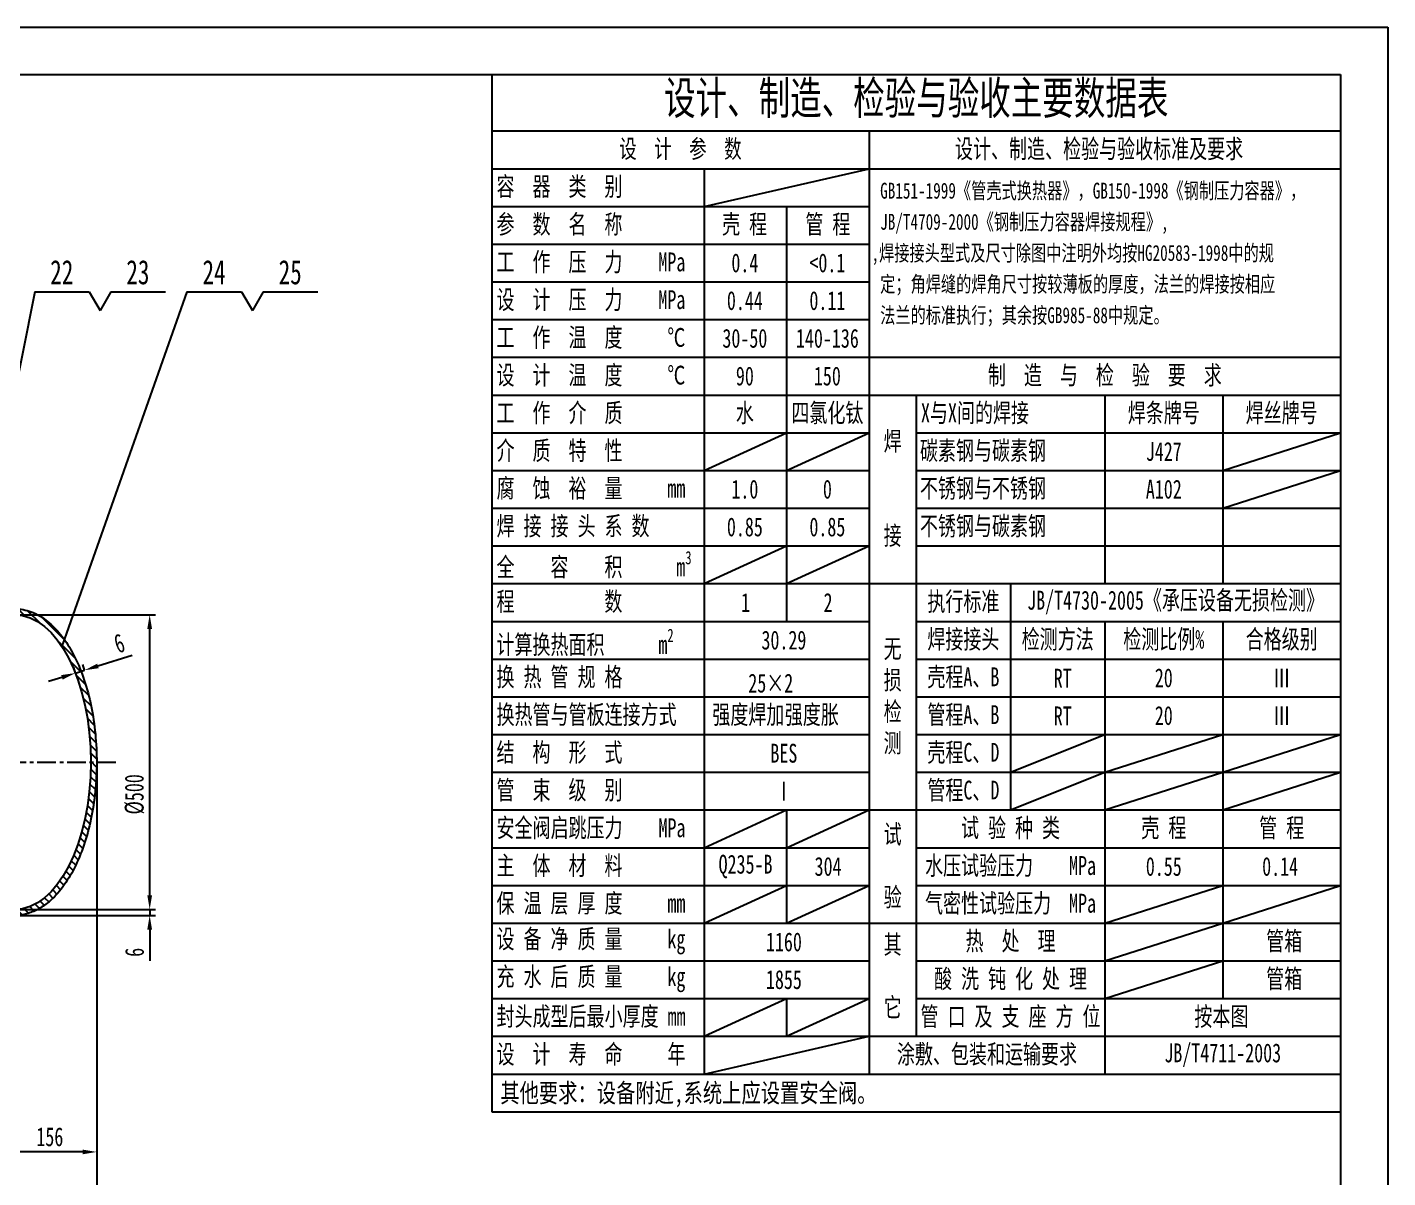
# Model space of a CAD drawing. Extents: x 12575 to 63012, y 39469 to 86293.
# Drawn here: x 16994 to 19303, y 42269 to 44221 of the extents above; entities that cross this region are included whole.
import ezdxf

# ---------------------------------------------------------------- set-up
doc = ezdxf.new("R2010")
doc.units = 0
doc.linetypes.add('CENTER', pattern=[50.800000000000004, 31.75, -6.35, 6.35, -6.35])
doc.linetypes.add('PHANTOM2', pattern=[31.750000000000004, 15.875, -3.175, 3.175, -3.175, 3.175, -3.175])
doc.layers.get('0').update_dxf_attribs({"linetype": 'CONTINUOUS'})
doc.layers.get('DEFPOINTS').update_dxf_attribs({"color": 1, "linetype": 'PHANTOM2'})
doc.layers.add('CCX', color=1, linetype='CONTINUOUS')
doc.layers.add('DD', color=1, linetype='CENTER')
doc.styles.add('HZ', font='SIMFANG.TTF', dxfattribs={"width": 0.7})
doc.styles.add('HZ123', font='SIMFANG.TTF', dxfattribs={"width": 0.7, "height": 2.5})
doc.dimstyles.new('ISO-25$0', dxfattribs={"dimscale": 8, "dimtxt": 4, "dimasz": 3, "dimexe": 1.25, "dimexo": 0, "dimgap": 1.2, "dimtad": 1, "dimdec": 0, "dimtxsty": 'HZ', "dimcen": 0, "dimclrd": 256, "dimclrt": 256, "dimazin": 3, "dimtm": 1e-09, "dimtfac": 8, "dimtdec": 0, "dimtmove": 0, "dimatfit": 3})

# ---------------------------------------------------------------- blocks, each defined once
blk = doc.blocks.new('*D43')
at = {"layer": 'CCX', "color": 0}
for p, q in [((16876.21945547719, 43224.19138368263), (17212.0798013954, 43224.19138368263)), ((16876.21945547716, 42724.19138368263), (17212.0798013954, 42724.19138368263))]:
    blk.add_line(p, q, dxfattribs=at)
at = {"layer": 'CCX'}
blk.add_line((17202.0798013954, 42748.19138368263), (17202.0798013954, 43200.19138368263), dxfattribs=at)
for points in [[(17198.0798013954, 43200.19138368263), (17206.0798013954, 43200.19138368263), (17202.0798013954, 43224.19138368263)], [(17198.0798013954, 42748.19138368263), (17206.0798013954, 42748.19138368263), (17202.0798013954, 42724.19138368263)]]:
    blk.add_solid(points, dxfattribs=at)
at = {"layer": 'DEFPOINTS', "color": 0}
for p in [(16876.21945547719, 43224.19138368263), (17202.0798013954, 43224.19138368263), (16876.21945547716, 42724.19138368263)]:
    blk.add_point(p, dxfattribs=at)
at = {"layer": 'CCX', "insert": (17176.47980139539, 42919.57961265368), "char_height": 32, "attachment_point": 5, "rotation": 90, "style": 'HZ'}
blk.add_mtext('{\\Ftxt|c134;%%C}500', dxfattribs=at)
blk = doc.blocks.new('*D44')
at = {"layer": 'CCX'}
for p, q in [((17114.35428693231, 43137.3506717116), (17172.28887011505, 43155.65279079769)), ((17053.29071227745, 43118.06007266421), (17030.4055210558, 43110.83040996472)), ((17076.1759034991, 43125.28973536369), (17091.46909571066, 43130.1210090121))]:
    blk.add_line(p, q, dxfattribs=at)
at = {"layer": 'CCX', "color": 0}
for p, q in [((17076.17590349911, 43125.28973536367), (17073.16354404098, 43134.82523170605)), ((17091.46909571066, 43130.12100901207), (17088.45673625253, 43139.65650535445))]:
    blk.add_line(p, q, dxfattribs=at)
at = {"layer": 'CCX'}
for points in [[(17113.14934314906, 43141.16487024853), (17115.55923071556, 43133.53647317465), (17091.46909571066, 43130.1210090121)], [(17052.0857684942, 43121.87427120114), (17054.4956560607, 43114.24587412726), (17076.1759034991, 43125.28973536369)]]:
    blk.add_solid(points, dxfattribs=at)
at = {"layer": 'DEFPOINTS', "color": 0}
for p in [(17076.17590349911, 43125.28973536367), (17091.46909571066, 43130.12100901207), (17091.46909571066, 43130.1210090121)]:
    blk.add_point(p, dxfattribs=at)
at = {"layer": 'CCX', "insert": (17150.63169535963, 43175.65812643417), "char_height": 32, "attachment_point": 5, "rotation": 17.53185201839594, "style": 'HZ'}
blk.add_mtext('6', dxfattribs=at)
blk = doc.blocks.new('*D170')
at = {"layer": 'CCX'}
for p, q in [((17202.07980139541, 42748.19138368263), (17202.07980139541, 42772.19138368263)), ((17202.07980139541, 42724.19138368263), (17202.07980139541, 42714.19138368262)), ((17202.07980139541, 42690.19138368262), (17202.07980139541, 42636.94165395289))]:
    blk.add_line(p, q, dxfattribs=at)
at = {"layer": 'CCX', "color": 0}
for p, q in [((16948.40325089031, 42724.19138368263), (17212.07980139541, 42724.19138368263)), ((16948.4032508903, 42714.19138368262), (17212.07980139541, 42714.19138368262))]:
    blk.add_line(p, q, dxfattribs=at)
at = {"layer": 'CCX'}
for points in [[(17198.07980139541, 42748.19138368263), (17206.07980139541, 42748.19138368263), (17202.07980139541, 42724.19138368263)], [(17198.07980139541, 42690.19138368262), (17206.07980139541, 42690.19138368262), (17202.07980139541, 42714.19138368262)]]:
    blk.add_solid(points, dxfattribs=at)
at = {"layer": 'DEFPOINTS', "color": 0}
for p in [(16948.40325089031, 42724.19138368263), (16948.4032508903, 42714.19138368262), (17202.07980139541, 42714.19138368262)]:
    blk.add_point(p, dxfattribs=at)
at = {"layer": 'CCX', "insert": (17176.47980139541, 42651.56651881777), "char_height": 32, "attachment_point": 5, "rotation": 90, "style": 'HZ'}
blk.add_mtext('6', dxfattribs=at)
blk = doc.blocks.new('*D175')
at = {"layer": 'CCX', "color": 0}
for p, q in [((16948.40325089031, 42974.19138368273), (16948.40325089031, 42302.84104732066)), ((17112.21975941507, 42974.19138368273), (17112.21975941507, 42302.84104732066))]:
    blk.add_line(p, q, dxfattribs=at)
at = {"layer": 'CCX'}
blk.add_line((17088.21975941507, 42312.84104732066), (16972.40325089031, 42312.84104732066), dxfattribs=at)
for points in [[(16972.40325089031, 42316.84104732066), (16972.40325089031, 42308.84104732066), (16948.40325089031, 42312.84104732066)], [(17088.21975941507, 42316.84104732066), (17088.21975941507, 42308.84104732066), (17112.21975941507, 42312.84104732066)]]:
    blk.add_solid(points, dxfattribs=at)
at = {"layer": 'DEFPOINTS', "color": 0}
for p in [(16948.40325089031, 42974.19138368273), (17112.21975941507, 42974.19138368273), (16948.40325089031, 42312.84104732066)]:
    blk.add_point(p, dxfattribs=at)
at = {"layer": 'CCX', "insert": (17032.71156036899, 42338.44104732066), "char_height": 32, "attachment_point": 5, "style": 'HZ'}
blk.add_mtext('156', dxfattribs=at)
blk = doc.blocks.new('*D176')
at = {"layer": 'CCX', "color": 0}
for p, q in [((17112.21975941507, 42974.19138368273), (17112.21975941507, 42219.63617829786)), ((16768.21945547716, 42683.19138368266), (16768.21945547716, 42219.63617829786))]:
    blk.add_line(p, q, dxfattribs=at)
at = {"layer": 'CCX'}
blk.add_line((17088.21975941507, 42229.63617829786), (16792.21945547716, 42229.63617829786), dxfattribs=at)
for points in [[(16792.21945547716, 42233.63617829786), (16792.21945547716, 42225.63617829786), (16768.21945547716, 42229.63617829786)], [(17088.21975941507, 42233.63617829786), (17088.21975941507, 42225.63617829786), (17112.21975941507, 42229.63617829786)]]:
    blk.add_solid(points, dxfattribs=at)
at = {"layer": 'DEFPOINTS', "color": 0}
for p in [(17112.21975941507, 42974.19138368273), (16768.21945547716, 42683.19138368266), (16768.21945547716, 42229.63617829786)]:
    blk.add_point(p, dxfattribs=at)
at = {"layer": 'CCX', "insert": (16925.75402483948, 42255.23617829786), "char_height": 32, "attachment_point": 5, "style": 'HZ'}
blk.add_mtext('350', dxfattribs=at)
blk = doc.blocks.new('*D178')
at = {"layer": 'CCX', "color": 0}
for p, q in [((13328.61957148997, 42974.16815478628), (13328.61957148997, 42128.67682037681)), ((17112.21975941507, 42974.16815469228), (17112.21975941507, 42128.67682037681))]:
    blk.add_line(p, q, dxfattribs=at)
at = {"layer": 'CCX'}
blk.add_line((13352.61957148997, 42138.67682037681), (17088.21975941507, 42138.67682037681), dxfattribs=at)
for points in [[(13352.61957148997, 42142.67682037681), (13352.61957148997, 42134.67682037681), (13328.61957148997, 42138.67682037681)], [(17088.21975941507, 42142.67682037681), (17088.21975941507, 42134.67682037681), (17112.21975941507, 42138.67682037681)]]:
    blk.add_solid(points, dxfattribs=at)
at = {"layer": 'DEFPOINTS', "color": 0}
for p in [(13328.61957148997, 42974.16815478628), (17112.21975941507, 42974.16815469228), (17112.21975941507, 42138.67682037681)]:
    blk.add_point(p, dxfattribs=at)
at = {"layer": 'CCX', "insert": (15087.61488796624, 42164.27682037681), "char_height": 32, "attachment_point": 5, "style": 'HZ'}
blk.add_mtext('3813', dxfattribs=at)

msp = doc.modelspace()

# ---------------------------------------------------------------- hatches: boundary and pattern name
at = {"layer": 'CCX'}
h = msp.add_hatch(dxfattribs=at)
h.set_pattern_fill('ANSI31', color=256, scale=3, angle=90, style=0)
h.set_pattern_definition([(135, (0, 0), (-6.735192090801865, -6.735192090801863), [])])
edge = h.paths.add_edge_path()
edge.add_spline(control_points=[(17057.02832588782, 43182.5798447232), (17050.90267586544, 43191.17626712556), (17044.35334481151, 43198.85701638302), (17030.07517263031, 43212.55995862708), (17022.29507230203, 43218.4519298107), (17009.85302848666, 43225.45098624945), (17005.44090533421, 43227.50555965085), (16996.46660086464, 43230.8205312883), (16991.90436277099, 43232.08047355148), (16982.69567744415, 43233.76611745923), (16978.04962922072, 43234.19138368261), (16973.40325089033, 43234.19138368261)], knot_values=[0, 0, 0, 0, 0.1668180941408758, 0.1668180941408758, 0.3439392843061104, 0.3439392843061104, 0.4379802670358316, 0.4379802670358316, 0.5320212497655529, 0.5320212497655529, 0.6260622324952742, 0.6260622324952742, 0.6260622324952742, 0.6260622324952742], degree=3, periodic=0)
edge.add_line((16973.4032508901, 43234.19138368262), (16948.40325089033, 43234.19138368262))
edge.add_line((16948.40325089033, 43234.19138368262), (16948.40325089032, 43224.19138368262))
edge.add_line((16948.40325089032, 43224.19138368262), (16973.40325089003, 43224.19138368261))
edge.add_ellipse((16973.40325089031, 42974.19138368261), major_axis=(1.406100151498541e-11, 250), ratio=0.5152664462402754, start_angle=270.00000000003, end_angle=360, ccw=False)
edge.add_line((17102.21986245038, 42974.19138368274), (17112.21975941507, 42974.19138368273))
edge.add_spline(control_points=[(17112.21975941507, 42974.19138368273), (17112.21943181699, 42988.1494500292), (17111.62855264988, 43002.1074421416), (17109.07310322339, 43032.05516215391), (17106.88819330044, 43047.97662938934), (17100.97638857353, 43078.76643014479), (17097.24982983055, 43093.63408063693), (17088.36696240071, 43121.79813585369), (17083.21124235686, 43135.09411172936), (17071.61211506736, 43159.65618972424), (17065.16944983228, 43170.92260568316), (17057.78338015404, 43181.51447938917), (17057.4066611081, 43182.0489085203), (17057.02832588782, 43182.5798447232)], knot_values=[0.626062232495274, 0.626062232495274, 0.626062232495274, 0.626062232495274, 0.790177046904835, 0.790177046904835, 0.9827560800014348, 0.9827560800014348, 1.175335113098035, 1.175335113098035, 1.367914146194634, 1.367914146194634, 1.560493179291234, 1.560493179291234, 1.570796275315593, 1.570796275315593, 1.570796275315593, 1.570796275315593], degree=3, periodic=0)
edge = h.paths.add_edge_path()
edge.add_spline(control_points=[(17073.37967606154, 42792.83435257767), (17076.48252873372, 42798.85639943767), (17079.42255591044, 42805.15422742059), (17082.19010006177, 42811.69877806466)], knot_values=[2.258019705757756, 2.258019705757756, 2.258019705757756, 2.258019705757756, 2.356194470030354, 2.356194470030354, 2.356194470030354, 2.356194470030354], degree=3, periodic=0)
edge.add_spline(control_points=[(17082.19010006177, 42811.69877806466), (17084.47411138733, 42817.099894352), (17086.64064546839, 42822.66905209341), (17089.11691706189, 42829.60104472167), (17089.54404658394, 42830.81896887299), (17089.96561929845, 42832.04351316734)], knot_values=[2.15984493070392, 2.15984493070392, 2.15984493070392, 2.15984493070392, 2.240867043169245, 2.240867043169245, 2.258019705757757, 2.258019705757757, 2.258019705757757, 2.258019705757757], degree=3, periodic=0)
edge.add_spline(control_points=[(17089.96561929845, 42832.04351316734), (17092.37852769441, 42839.05229980693), (17094.60939809856, 42846.27795873042), (17096.65014800253, 42853.6873193728)], knot_values=[2.061670162393869, 2.061670162393869, 2.061670162393869, 2.061670162393869, 2.159844930703919, 2.159844930703919, 2.159844930703919, 2.159844930703919], degree=3, periodic=0)
edge.add_spline(control_points=[(17096.65014800253, 42853.6873193728), (17098.25596997165, 42859.51758503819), (17099.74407358999, 42865.46159468891), (17101.48061564019, 42873.13951901247), (17101.84178126932, 42874.78300183881), (17102.19396509269, 42876.43328391078)], knot_values=[1.963495389850837, 1.963495389850837, 1.963495389850837, 1.963495389850837, 2.040746992048875, 2.040746992048875, 2.061670162393869, 2.061670162393869, 2.061670162393869, 2.061670162393869], degree=3, periodic=0)
edge.add_spline(control_points=[(17102.19396509269, 42876.43328391078), (17103.84646640352, 42884.17666423148), (17105.30122136427, 42892.06973895019), (17106.55278449578, 42900.07618480102)], knot_values=[1.865320618247959, 1.865320618247959, 1.865320618247959, 1.865320618247959, 1.963495389850837, 1.963495389850837, 1.963495389850837, 1.963495389850837], degree=3, periodic=0)
edge.add_spline(control_points=[(17106.55278449578, 42900.07618480102), (17107.48954475551, 42906.06878725618), (17108.31247477976, 42912.12490143185), (17109.25682042529, 42920.2807090337), (17109.48123337479, 42922.33756136621), (17109.69249475864, 42924.39924787378)], knot_values=[1.767145844927348, 1.767145844927348, 1.767145844927348, 1.767145844927348, 1.840626936076076, 1.840626936076076, 1.865320618247959, 1.865320618247959, 1.865320618247959, 1.865320618247959], degree=3, periodic=0)
edge.add_spline(control_points=[(17109.69249475864, 42924.39924787378), (17110.53240772298, 42932.59590546699), (17111.16444400054, 42940.86897314859), (17111.58638170752, 42949.18036755119)], knot_values=[1.668971046413993, 1.668971046413993, 1.668971046413993, 1.668971046413993, 1.767145844927349, 1.767145844927349, 1.767145844927349, 1.767145844927349], degree=3, periodic=0)
edge.add_spline(control_points=[(17111.58638170752, 42949.18036755119), (17111.88598518094, 42955.08200324474), (17112.07965837712, 42961.00296301162), (17112.20210823372, 42969.34958268378), (17112.21981623397, 42971.7704842998), (17112.21975941507, 42974.19138368273)], knot_values=[1.570796275315593, 1.570796275315593, 1.570796275315593, 1.570796275315593, 1.640506827726954, 1.640506827726954, 1.668971046413993, 1.668971046413993, 1.668971046413993, 1.668971046413993], degree=3, periodic=0)
edge.add_line((17112.21975941507, 42974.19138368274), (17102.21986245038, 42974.19138368274))
edge.add_ellipse((16973.40325089031, 42974.19138368261), major_axis=(1.406100151498541e-11, 250), ratio=0.5152664462402754, start_angle=180, end_angle=270.00000000003166, ccw=False)
edge.add_line((16973.40325089063, 42724.19138368261), (16948.4032508903, 42724.19138368261))
edge.add_line((16948.4032508903, 42724.19138368261), (16948.4032508903, 42714.19138368261))
edge.add_line((16948.4032508903, 42714.19138368261), (16973.40325089099, 42714.19138368261))
edge.add_spline(control_points=[(16973.4032508903, 42714.19138368261), (16975.82855807256, 42714.19138368261), (16978.25368917619, 42714.30743907751), (16980.67287868622, 42714.5381941274)], knot_values=[3.092505331244822, 3.092505331244822, 3.092505331244822, 3.092505331244822, 3.141592653589793, 3.141592653589793, 3.141592653589793, 3.141592653589793], degree=3, periodic=0)
edge.add_spline(control_points=[(16980.67287868622, 42714.5381941274), (16983.09207442966, 42714.76894977187), (16985.50532854889, 42715.11440566241), (16987.90687548435, 42715.57320604865)], knot_values=[3.043417882418914, 3.043417882418914, 3.043417882418914, 3.043417882418914, 3.092505331244821, 3.092505331244821, 3.092505331244821, 3.092505331244821], degree=3, periodic=0)
edge.add_spline(control_points=[(16987.90687548435, 42715.57320604865), (16988.90859015597, 42715.764577315), (16989.90826798087, 42715.97566855572), (16992.29904304309, 42716.52878727982), (16993.68771249996, 42716.88943744561), (16995.07071769075, 42717.28769780724)], knot_values=[2.994330481765238, 2.994330481765238, 2.994330481765238, 2.994330481765238, 3.01480545852101, 3.01480545852101, 3.043417882418914, 3.043417882418914, 3.043417882418914, 3.043417882418914], degree=3, periodic=0)
edge.add_spline(control_points=[(16995.07071769075, 42717.28769780724), (16999.81607618648, 42718.65420619286), (17004.49474877234, 42720.46350276902), (17009.07517705464, 42722.68997365206)], knot_values=[2.896155717323303, 2.896155717323303, 2.896155717323303, 2.896155717323303, 2.994330481765238, 2.994330481765238, 2.994330481765238, 2.994330481765238], degree=3, periodic=0)
edge.add_spline(control_points=[(17009.07517705464, 42722.68997365206), (17009.41655418201, 42722.85591146124), (17009.7573855967, 42723.02416652748), (17014.32299468317, 42725.31267888846), (17018.46278002482, 42727.7855147133), (17022.50371817177, 42730.59146183119)], knot_values=[2.797980946391304, 2.797980946391304, 2.797980946391304, 2.797980946391304, 2.805297864591922, 2.805297864591922, 2.896155717323304, 2.896155717323304, 2.896155717323304, 2.896155717323304], degree=3, periodic=0)
edge.add_spline(control_points=[(17022.50371817177, 42730.59146183119), (17024.42711203896, 42731.92702829669), (17026.32811166263, 42733.33806251258), (17030.58954151049, 42736.70728996923), (17032.93551897369, 42738.71028115909), (17035.24141875015, 42740.82688221351)], knot_values=[2.699806183581344, 2.699806183581344, 2.699806183581344, 2.699806183581344, 2.743052437390418, 2.743052437390418, 2.797980946391303, 2.797980946391303, 2.797980946391303, 2.797980946391303], degree=3, periodic=0)
edge.add_spline(control_points=[(17035.24141875015, 42740.82688221351), (17037.30210821034, 42742.71840305446), (17039.33079052889, 42744.70065585429), (17041.32618325329, 42746.77056609111)], knot_values=[2.65071879447735, 2.65071879447735, 2.65071879447735, 2.65071879447735, 2.699806183581344, 2.699806183581344, 2.699806183581344, 2.699806183581344], degree=3, periodic=0)
edge.add_spline(control_points=[(17041.32618325329, 42746.77056609111), (17043.32157577191, 42748.84047611445), (17045.28367870325, 42750.99804355668), (17047.21120959519, 42753.24019389685)], knot_values=[2.601631410435625, 2.601631410435625, 2.601631410435625, 2.601631410435625, 2.65071879447735, 2.65071879447735, 2.65071879447735, 2.65071879447735], degree=3, periodic=0)
edge.add_spline(control_points=[(17047.21120959519, 42753.24019389685), (17048.7613172435, 42755.04331643329), (17050.28906621887, 42756.90114101754), (17055.90235555585, 42764.02975358793), (17059.83969348141, 42769.64411801648), (17063.59279095535, 42775.62174664417)], knot_values=[2.454369245484998, 2.454369245484998, 2.454369245484998, 2.454369245484998, 2.493844996434994, 2.493844996434994, 2.601631410435625, 2.601631410435625, 2.601631410435625, 2.601631410435625], degree=3, periodic=0)
edge.add_spline(control_points=[(17063.59279095535, 42775.62174664417), (17066.54524992236, 42780.32418332902), (17069.38369098806, 42785.25142743942), (17072.53075391377, 42791.19775186943), (17072.95672766004, 42792.01349017707), (17073.37967606154, 42792.83435257767)], knot_values=[2.356194470030354, 2.356194470030354, 2.356194470030354, 2.356194470030354, 2.440987089126322, 2.440987089126322, 2.454369245484998, 2.454369245484998, 2.454369245484998, 2.454369245484998], degree=3, periodic=0)

# ---------------------------------------------------------------- linework, layer by layer
for p, q in [((12774.51837994459, 44141.05315946385), (19222.51837994459, 44141.05315946385)), ((19222.51837994459, 44141.05315946385), (19222.51837994458, 39549.05315946386)), ((19222.51837994459, 44141.05315946385), (19222.51837994458, 39549.05315946386)), ((17099.55946009179, 43772.32838216074), (17117.86840973593, 43740.61635114386)), ((17136.17735938008, 43772.32838216074), (17117.86840973594, 43740.61635114386)), ((17357.93811581123, 43772.32838216074), (17376.24706545537, 43740.61635114386)), ((17394.55601509952, 43772.32838216074), (17376.24706545538, 43740.61635114386))]:
    msp.add_line(p, q)
at = {"color": 0}
for p, q in [((17006.98803152036, 43772.32838216074), (17099.55946009179, 43772.32838216074)), ((17136.17735938008, 43772.32838216074), (17228.74878795151, 43772.32838216074)), ((17265.36668723981, 43772.32838216074), (17357.93811581123, 43772.32838216074)), ((17394.55601509952, 43772.32838216074), (17487.12744367095, 43772.32838216074))]:
    msp.add_line(p, q, dxfattribs=at)
at = {"extrusion": (0, 0, -1)}
msp.add_ellipse((16973.40325089031, 42974.19138368261), major_axis=(1.406100151498541e-11, 250), ratio=0.5152664462402754, start_param=0, end_param=3.141592653589793, dxfattribs=at)
msp.add_open_spline([(16973.40325089033, 43234.19138368261), (16978.04962922072, 43234.19138368261), (16982.69567744415, 43233.76611745923), (16991.90436277099, 43232.08047355148), (16996.46660086464, 43230.8205312883), (17005.44090533421, 43227.50555965085), (17009.85302848666, 43225.45098624945), (17022.29507230203, 43218.4519298107), (17030.07517263031, 43212.55995862708), (17044.78106384725, 43198.44652902028), (17051.71024758068, 43190.22355688492), (17065.16944983228, 43170.92260568316), (17071.61211506736, 43159.65618972424), (17083.21124235686, 43135.09411172936), (17088.36696240071, 43121.79813585369), (17097.24982983055, 43093.63408063693), (17100.97638857353, 43078.76643014479), (17106.88819330044, 43047.97662938934), (17109.07310322339, 43032.05516215391), (17111.83247786986, 42999.71760991553), (17112.40680273178, 42983.30229093169), (17111.92640894578, 42950.5569342967), (17110.87171389265, 42934.2276790648), (17107.16686864219, 42902.23091474412), (17104.51691117834, 42886.56415641944), (17097.70413065853, 42856.44221767451), (17093.54171292012, 42841.98767159703), (17083.82683475718, 42814.792163646), (17078.27503847744, 42802.05148452117), (17065.92852008671, 42778.72293797941), (17059.13445189767, 42768.13436342147), (17044.45312715456, 42749.48977380014), (17036.56447880766, 42741.43127311859), (17022.38428379425, 42730.21994169096), (17016.3341579125, 42726.32077481238), (17003.86115855551, 42720.06868168167), (16997.4369578802, 42717.71747162914), (16985.12671932421, 42714.86943144711), (16979.26549947247, 42714.19138368261), (16973.4032508903, 42714.19138368261)], degree=3, knots=[0, 0, 0, 0, 0.09404098272972125, 0.09404098272972125, 0.1880819654594425, 0.1880819654594425, 0.2821229481891637, 0.2821229481891637, 0.4592441383543984, 0.4592441383543984, 0.636365328519633, 0.636365328519633, 0.8289443616162326, 0.8289443616162326, 1.021523394712832, 1.021523394712832, 1.214102427809432, 1.214102427809432, 1.406681460906032, 1.406681460906032, 1.599260494002632, 1.599260494002632, 1.791839527099231, 1.791839527099231, 1.984418560195831, 1.984418560195831, 2.176997593292431, 2.176997593292431, 2.36957662638903, 2.36957662638903, 2.56215565948563, 2.56215565948563, 2.754734692582229, 2.754734692582229, 2.888838799122686, 2.888838799122686, 3.022942905663142, 3.022942905663142, 3.141592653589793, 3.141592653589793, 3.141592653589793, 3.141592653589793])
at = {"layer": 'CCX'}
for p, q in [((12574.51837994459, 44221.05315946385), (19302.51837994459, 44221.05315946385)), ((19302.51837994459, 44221.05315946385), (19302.51837994458, 39469.05315946386)), ((17782.51837994458, 44141.05315946385), (19222.51837994459, 44141.05315946385)), ((17782.51837994458, 44141.05315946385), (17782.51837994459, 42381.05315946385)), ((19222.5183799446, 44141.05315946385), (19222.51837994459, 42442.58940190153)), ((17782.51837994458, 44045.05315946385), (19222.5183799446, 44045.05315946387)), ((18422.51837994458, 44045.05315946385), (18422.51837994459, 42445.05315946387)), ((17782.51837994458, 43981.05315946385), (19222.5183799446, 43981.05315946387)), ((18142.51837994458, 43981.05315946385), (18142.51837994459, 42445.05315946385)), ((18142.51837994458, 43917.05315946385), (18422.51837994458, 43981.05315946386)), ((17782.51837994458, 43917.05315946385), (18422.51837994458, 43917.05315946385)), ((18282.51837994458, 43917.05315946385), (18282.51837994459, 43213.05315946385)), ((17782.51837994458, 43853.05315946385), (18422.51837994458, 43853.05315946385)), ((17782.51837994458, 43789.05315946385), (18422.51837994458, 43789.05315946385)), ((17006.98803152036, 43772.32838216074), (16927.21075859012, 43371.16638299972)), ((17265.36668723981, 43772.32838216074), (17053.95146149021, 43173.87008879246)), ((17782.51837994458, 43725.05315946385), (18422.51837994458, 43725.05315946385)), ((17782.51837994458, 43661.05315946385), (19222.5183799446, 43661.05315946387)), ((17782.51837994458, 43597.05315946385), (19222.5183799446, 43597.05315946387)), ((18502.51837994456, 43597.05315946387), (18502.51837994459, 42509.05315946387)), ((18822.51837994456, 43597.05315946385), (18822.51837994456, 43277.05315946387)), ((19022.51837994456, 43597.05315946387), (19022.51837994458, 43277.05315946387)), ((17782.51837994458, 43533.05315946385), (18422.51837994456, 43533.05315946385)), ((18142.51837994458, 43469.05315946385), (18282.51837994458, 43533.05315946385)), ((18282.51837994458, 43469.05315946385), (18422.51837994458, 43533.05315946385)), ((18502.51837994458, 43533.05315946385), (19222.5183799446, 43533.05315946387)), ((19022.51837994457, 43469.05315946387), (19222.51837994459, 43533.05315946387)), ((17782.51837994458, 43469.05315946385), (18422.51837994456, 43469.05315946385)), ((18502.51837994458, 43469.05315946385), (19222.5183799446, 43469.05315946387)), ((19022.51837994458, 43405.05315946387), (19222.51837994459, 43469.05315946387)), ((17782.51837994458, 43405.05315946385), (18422.51837994456, 43405.05315946385)), ((18502.51837994458, 43405.05315946387), (19222.5183799446, 43405.05315946387)), ((17782.51837994458, 43341.05315946385), (18422.51837994456, 43341.05315946385)), ((18142.51837994458, 43277.05315946385), (18282.51837994458, 43341.05315946385)), ((18282.51837994458, 43277.05315946385), (18422.51837994458, 43341.05315946385)), ((18502.51837994458, 43341.05315946387), (19222.5183799446, 43341.05315946387)), ((17782.51837994458, 43277.05315946385), (19222.5183799446, 43277.05315946387)), ((18662.51837994459, 43277.05315946385), (18662.51837994459, 42893.05315946385)), ((17782.51837994458, 43213.05315946385), (18422.51837994458, 43213.05315946385)), ((18502.51837994456, 43213.05315946385), (19222.51837994459, 43213.05315946385)), ((18822.51837994456, 43213.05315946385), (18822.51837994459, 42445.05315946387)), ((19022.51837994454, 43213.05315946385), (19022.51837994461, 42637.05315946385)), ((17782.51837994458, 43149.05315946385), (18422.51837994458, 43149.05315946385)), ((18502.51837994458, 43149.05315946387), (19222.51837994459, 43149.05315946385)), ((17782.51837994458, 43085.05315946385), (18422.51837994458, 43085.05315946385)), ((18502.51837994458, 43085.05315946387), (19222.51837994459, 43085.05315946385)), ((17782.51837994458, 43021.05315946385), (18422.51837994458, 43021.05315946385)), ((18502.51837994458, 43021.05315946385), (19222.51837994459, 43021.05315946385)), ((18662.51837994459, 42957.05315946385), (18822.51837994457, 43021.05315946385)), ((18822.51837994457, 42957.05315946385), (19022.51837994457, 43021.05315946385)), ((19022.51837994458, 42957.05315946385), (19222.51837994458, 43021.05315946385)), ((17782.51837994458, 42957.05315946385), (18422.51837994459, 42957.05315946387)), ((18502.51837994456, 42957.05315946385), (19222.51837994459, 42957.05315946385)), ((18662.51837994459, 42893.05315946385), (18822.51837994457, 42957.05315946385)), ((18822.51837994457, 42893.05315946385), (19022.51837994457, 42957.05315946385)), ((19022.51837994458, 42893.05315946385), (19222.51837994458, 42957.05315946385)), ((17782.51837994458, 42893.05315946385), (18422.51837994458, 42893.05315946385)), ((18142.51837994458, 42829.05315946385), (18282.51837994459, 42893.05315946385)), ((18282.51837994459, 42893.05315946385), (18282.51837994459, 42701.05315946385)), ((18282.51837994459, 42829.05315946385), (18422.5183799446, 42893.05315946385)), ((18422.5183799446, 42893.05315946385), (19222.51837994459, 42893.05315946385)), ((17782.51837994458, 42829.05315946385), (18422.51837994459, 42829.05315946385)), ((18502.51837994456, 42829.05315946385), (19222.51837994459, 42829.05315946385)), ((17782.51837994458, 42765.05315946385), (18422.51837994458, 42765.05315946385)), ((18142.51837994459, 42701.05315946385), (18282.51837994459, 42765.05315946385)), ((18282.51837994459, 42701.05315946385), (18422.51837994458, 42765.05315946385)), ((18502.51837994458, 42765.05315946385), (19222.51837994459, 42765.05315946385)), ((18822.51837994461, 42701.05315946387), (19022.51837994461, 42765.05315946386)), ((19022.51837994461, 42701.05315946386), (19222.5183799446, 42765.05315946385)), ((17782.51837994458, 42701.05315946385), (18422.51837994458, 42701.05315946385)), ((18422.5183799446, 42701.05315946387), (19222.51837994459, 42701.05315946385)), ((18822.51837994465, 42637.05315946387), (19022.51837994464, 42701.05315946387)), ((17782.51837994458, 42637.05315946385), (18422.51837994459, 42637.05315946385)), ((18502.51837994459, 42637.05315946385), (19222.51837994459, 42637.05315946385)), ((18822.51837994458, 42573.05315946385), (19022.51837994462, 42637.05315946385)), ((19022.51837994462, 42637.05315946385), (19022.51837994463, 42573.05315946385)), ((17782.51837994458, 42573.05315946385), (18422.51837994459, 42573.05315946385)), ((18142.51837994459, 42509.05315946386), (18282.51837994459, 42573.05315946385)), ((18282.51837994459, 42573.05315946387), (18282.51837994459, 42509.05315946387)), ((18282.51837994459, 42509.05315946387), (18422.51837994459, 42573.05315946386)), ((18502.51837994459, 42573.05315946385), (19222.51837994459, 42573.05315946385)), ((17782.51837994458, 42509.05315946385), (19222.51837994459, 42509.05315946387)), ((18142.51837994459, 42445.05315946386), (18422.51837994459, 42509.05315946386)), ((17782.51837994458, 42445.05315946385), (19222.51837994459, 42445.05315946387)), ((17782.51837994458, 42381.05315946385), (19222.51837994459, 42381.05315946387))]:
    msp.add_line(p, q, dxfattribs=at)
at = {"layer": 'DD'}
msp.add_line((15080.97013345904, 42974.19138368273), (17150.81011961187, 42974.19138368273), dxfattribs=at)

# ---------------------------------------------------------------- texts
at = {"style": 'HZ123', "width": 0.7}
for s, p in [('22', (17033.32912418443, 43784.88408707568)), ('23', (17162.51845204416, 43784.88408707568)), ('24', (17291.70777990389, 43784.88408707568)), ('25', (17420.8971077636, 43784.88408707568))]:
    msp.add_text(s, height=41.1428571428568, dxfattribs=at).set_placement(p)
at = {"layer": 'CCX'}
for s, height, style, width, p in [(' GB151-1999《管壳式换热器》，GB150-1998《钢制压力容器》，', 27.00000000000001, 'HZ123', 0.7, (18428.47717489761, 43930.22479372076)), (' JB/T4709-2000《钢制压力容器焊接规程》, ', 27.00000000000001, 'HZ123', 0.7, (18428.47717489761, 43877.40857750455)), (',焊接接头型式及尺寸除图中注明外均按HG20583-1998中的规', 27.00000000000001, 'HZ123', 0.7, (18426.63825597869, 43824.59236128833)), (' 定；角焊缝的焊角尺寸按较薄板的厚度，法兰的焊接按相应', 27.00000000000001, 'HZ123', 0.7, (18428.47717489761, 43771.77614507211)), (' 法兰的标准执行；其余按GB985-88中规定。', 27.00000000000001, 'HZ123', 0.7, (18428.47717489761, 43718.95992885589)), ('25×2 ', 31.99999999999994, 'HZ123', 0.7, (18217.65125552723, 43092.31141702179)), ('其他要求：设备附近,系统上应设置安全阀。', 32.00000000000001, 'HZ', 0.75, (17796.85113608431, 42396.94864537987))]:
    msp.add_text(s, height=height, dxfattribs=dict(at, style=style, width=width)).set_placement(p)
for s, insert, char_height, width, attachment_point, style in [('设计、制造、检验与验收主要数据表', (18502.51837994459, 44097.98288919358), 55.99999999999989, 1440.000000000026, 5, 'HZ123'), ('{\\H0.9722x;设  计  参  数}', (18102.51837994457, 44013.05315946385), 31.99999999999994, 639.9999999999987, 5, 'HZ123'), ('设计、制造、检验与验收标准及要求', (18812.76444167955, 44013.05315946385), 31.99999999999994, 800.0000000000277, 5, 'HZ123'), ('容  器  类  别  ', (17790.51837994457, 43949.05315946385), 31.99999999999994, 359.9999999999994, 4, 'HZ123'), ('参  数  名  称  ', (17790.51837994457, 43885.05315946385), 31.99999999999994, 359.9999999999994, 4, 'HZ123'), ('壳 程', (18211.44821376808, 43885.05315946385), 31.99999999999994, 139.9999999999997, 5, 'HZ123'), ('管 程', (18352.59740490075, 43885.05315946385), 31.99999999999994, 139.9999999999997, 5, 'HZ123'), ('工  作  压  力    MPa  ', (17790.51837994457, 43821.05315946385), 31.99999999999994, 359.9999999999994, 4, 'HZ123'), ('0.4', (18211.80643705628, 43821.05315946385), 31.99999999999994, 139.9999999999997, 5, 'HZ123'), ('<0.1', (18351.80643705628, 43821.05315946385), 31.99999999999994, 139.9999999999997, 5, 'HZ123'), ('设  计  压  力    MPa  ', (17790.51837994457, 43757.05315946385), 31.99999999999994, 359.9999999999994, 4, 'HZ123'), ('0.44', (18211.80643705628, 43757.05315946385), 31.99999999999994, 139.9999999999997, 5, 'HZ123'), ('0.11', (18351.80643705628, 43757.05315946385), 31.99999999999994, 139.9999999999997, 5, 'HZ123'), ('工  作  温  度     ℃ ', (17790.51837994457, 43693.05315946385), 31.99999999999994, 359.9999999999994, 4, 'HZ123'), ('30-50', (18211.80643705628, 43693.05315946385), 31.99999999999994, 139.9999999999997, 5, 'HZ123'), ('140-136', (18351.80643705628, 43693.05315946385), 31.99999999999994, 139.9999999999997, 5, 'HZ123'), ('设  计  温  度     ℃ ', (17790.51837994457, 43629.05315946385), 31.99999999999994, 359.9999999999994, 4, 'HZ123'), ('制  造  与  检  验  要  求', (18822.51837994459, 43629.05315946386), 31.99999999999994, 800.0000000000277, 5, 'HZ123'), ('90', (18211.80643705628, 43629.05315946385), 31.99999999999994, 139.9999999999997, 5, 'HZ123'), ('150', (18351.80643705628, 43629.05315946385), 31.99999999999994, 139.9999999999997, 5, 'HZ123'), ('工  作  介  质      ', (17790.51837994459, 43565.05315946385), 31.99999999999994, 359.9999999999994, 4, 'HZ123'), ('水', (18211.80643705628, 43565.05315946385), 31.99999999999994, 139.9999999999997, 5, 'HZ123'), ('四氯化钛', (18351.80643705628, 43565.05315946385), 31.99999999999994, 139.9999999999997, 5, 'HZ123'), ('X与X间的焊接', (18510.55457804816, 43565.05315946386), 31.99999999999994, 319.9999999999994, 4, 'HZ123'), ('焊条牌号', (18922.51837994457, 43565.05315946385), 31.99999999999994, 200.0000000000433, 5, 'HZ123'), ('焊丝牌号', (19122.51837994457, 43565.05315946386), 31.99999999999994, 200.0000000000433, 5, 'HZ123'), ('焊\\P\\P\\P接', (18462.51837994457, 43437.05315946386), 31.99999999999994, 79.99999999999984, 5, 'HZ123'), ('介  质  特  性', (17790.51837994459, 43501.05315946385), 31.99999999999994, 359.9999999999994, 4, 'HZ123'), ('碳素钢与碳素钢', (18508.80983997819, 43501.05315946385), 31.99999999999994, 319.9999999999994, 4, 'HZ123'), ('J427', (18922.51837994457, 43501.05315946387), 31.99999999999994, 199.9999999999997, 5, 'HZ123'), ('腐  蚀  裕  量     mm ', (17790.51837994459, 43437.05315946385), 31.99999999999994, 359.9999999999994, 4, 'HZ123'), ('1.0', (18211.80643705628, 43437.05315946385), 31.99999999999994, 139.9999999999997, 5, 'HZ123'), ('0', (18351.80643705629, 43437.05315946385), 31.99999999999994, 139.9999999999997, 5, 'HZ123'), ('不锈钢与不锈钢', (18508.80983997819, 43437.05315946386), 31.99999999999994, 319.9999999999994, 4, 'HZ123'), ('A102', (18922.51837994457, 43437.05315946388), 31.99999999999994, 199.9999999999997, 5, 'HZ123'), ('焊 接 接 头 系 数', (17790.51837994459, 43373.05315946385), 31.99999999999994, 359.9999999999994, 4, 'HZ123'), ('不锈钢与碳素钢', (18508.80983997819, 43373.05315946386), 31.99999999999994, 319.9999999999994, 4, 'HZ123'), ('0.85', (18211.80643705628, 43373.05315946385), 31.99999999999994, 139.9999999999997, 5, 'HZ123'), ('0.85', (18351.80643705629, 43373.05315946385), 31.99999999999994, 139.9999999999997, 5, 'HZ123'), ('\\A1;全    容    积      m{\\H0.7x;\\S3^ ;}', (17790.51837994459, 43309.05315946385), 31.99999999999994, 359.9999999999994, 4, 'HZ123'), ('程          数', (17790.51837994459, 43245.05315946385), 31.99999999999994, 359.9999999999994, 4, 'HZ123'), ('1', (18212.97405095245, 43245.05315946385), 31.99999999999994, 139.9999999999997, 5, 'HZ123'), ('2', (18352.97405095245, 43245.05315946385), 31.99999999999994, 139.9999999999997, 5, 'HZ123'), ('执行标准', (18582.51837994459, 43245.05315946386), 31.99999999999994, 160.0000000000142, 5, 'HZ123'), ('JB/T4730-2005《承压设备无损检测》', (18942.51837994459, 43245.05315946385), 31.99999999999994, 559.999999999999, 5, 'HZ123'), ('\\A1;计算换热面积      m{\\H0.7x;\\S2^ ;}', (17790.34518496457, 43177.28179337619), 31.99999999999994, 359.9999999999994, 4, 'HZ123'), ('30.29', (18278.05541233894, 43181.05315946385), 31.99999999999994, 139.9999999999997, 5, 'HZ123'), ('焊接接头', (18582.51837994459, 43181.05315946386), 31.99999999999994, 160.0000000000142, 5, 'HZ123'), ('检测方法', (18742.5183799446, 43181.05315946386), 31.99999999999994, 160.0000000000142, 5, 'HZ123'), ('检测比例%', (18922.51837994457, 43181.05315946385), 31.99999999999994, 199.9999999999851, 5, 'HZ123'), ('合格级别', (19122.51837994456, 43181.05315946385), 31.99999999999994, 200.0000000000433, 5, 'HZ123'), ('无\\P损\\P检\\P测', (18462.5183799446, 43085.05315946385), 31.99999999999994, 79.99999999999984, 5, 'HZ123'), ('换 热 管 规 格      ', (17790.5183799446, 43117.05315946385), 31.99999999999994, 359.9999999999994, 4, 'HZ123'), ('壳程A、B', (18582.51837994459, 43117.05315946386), 31.99999999999994, 160.0000000000142, 5, 'HZ123'), ('RT', (18751.04413502067, 43116.64947746031), 31.99999999999994, 160.0000000000142, 5, 'HZ123'), ('20', (18922.51837994457, 43117.05315946386), 31.99999999999994, 199.9999999999851, 5, 'HZ123'), ('Ⅲ', (19122.51837994456, 43117.05315946385), 31.99999999999994, 199.9999999999851, 5, 'HZ123'), ('换热管与管板连接方式       ', (17790.5183799446, 43053.05315946385), 31.99999999999994, 359.9999999999994, 4, 'HZ123'), ('强度焊加 ', (18217.70279823186, 43053.05315946385), 31.99999999999994, 139.9999999999997, 5, 'HZ123'), ('强度胀', (18325.41472135311, 43053.05315946385), 31.99999999999994, 139.9999999999997, 5, 'HZ123'), ('管程A、B', (18582.51837994459, 43053.05315946386), 31.99999999999994, 160.0000000000142, 5, 'HZ123'), ('RT', (18751.04413502067, 43052.64947746031), 31.99999999999994, 160.0000000000142, 5, 'HZ123'), ('20', (18922.51837994457, 43053.05315946385), 31.99999999999994, 199.9999999999851, 5, 'HZ123'), ('Ⅲ', (19122.51837994456, 43053.05315946385), 31.99999999999994, 199.9999999999851, 5, 'HZ123'), ('结  构  形  式     ', (17790.51837994456, 42989.05315946385), 31.99999999999994, 359.9999999999994, 4, 'HZ123'), ('BES', (18278.05541233894, 42989.05315946385), 31.99999999999994, 139.9999999999997, 5, 'HZ'), ('壳程C、D', (18582.51837994459, 42989.05315946385), 31.99999999999994, 160.0000000000142, 5, 'HZ123'), ('管  束  级  别     ', (17790.51837994457, 42925.05315946385), 31.99999999999994, 359.9999999999994, 4, 'HZ123'), ('Ⅰ', (18278.05541233894, 42925.05315946385), 31.99999999999994, 139.9999999999997, 5, 'HZ'), ('管程C、D', (18582.51837994459, 42925.05315946385), 31.99999999999994, 160.0000000000142, 5, 'HZ123'), ('安全阀启跳压力    MPa  ', (17790.51837994459, 42861.05315946385), 31.99999999999994, 359.9999999999994, 4, 'HZ123'), ('试\\P\\P验', (18462.51837994462, 42797.05315946385), 31.99999999999994, 79.99999999998528, 5, 'HZ123'), ('试 验 种 类   ', (18662.51837994456, 42861.05315946386), 31.99999999999994, 319.9999999999994, 5, 'HZ123'), ('壳 程', (18922.51837994457, 42861.05315946383), 31.99999999999994, 200.0000000000433, 5, 'HZ123'), ('管 程', (19122.5183799446, 42861.05315946383), 31.99999999999994, 200.0000000000433, 5, 'HZ123'), ('主  体  材  料', (17790.51837994462, 42797.05315946385), 31.99999999999994, 359.9999999999994, 4, 'HZ123'), ('Q235-B', (18212.97405095246, 42797.05315946385), 31.99999999999994, 139.9999999999997, 5, 'HZ123'), ('水压试验压力    MPa', (18662.51837994457, 42797.05315946385), 31.99999999999994, 319.9999999999994, 5, 'HZ123'), ('304', (18352.97405095247, 42797.05315946385), 31.99999999999994, 139.9999999999997, 5, 'HZ123'), ('0.55', (18922.51837994458, 42797.05315946383), 31.99999999999994, 200.0000000000433, 5, 'HZ123'), ('0.14', (19119.89330068871, 42797.05315946383), 31.99999999999994, 200.0000000000433, 5, 'HZ123'), ('保 温 层 厚 度     mm ', (17790.51837994462, 42733.05315946383), 31.99999999999994, 359.9999999999994, 4, 'HZ123'), ('气密性试验压力  MPa', (18662.51837994457, 42733.05315946385), 31.99999999999994, 319.9999999999994, 5, 'HZ123'), ('设 备 净 质 量     kg', (17790.5183799446, 42669.05315946383), 31.99999999999994, 359.9999999999994, 4, 'HZ123'), ('1160', (18278.05541233894, 42669.05315946385), 31.99999999999994, 139.9999999999997, 5, 'HZ'), ('\\P其\\P\\P它', (18462.51837994459, 42637.05315946386), 31.99999999999994, 79.99999999998528, 5, 'HZ123'), ('热  处  理', (18662.51837994457, 42669.05315946385), 31.99999999999994, 319.9999999999994, 5, 'HZ123'), (' 管箱', (19119.17619526849, 42669.05315946383), 31.99999999999994, 200.0000000000433, 5, 'HZ123'), ('充 水 后 质 量     kg', (17790.51837994459, 42605.05315946383), 31.99999999999994, 359.9999999999994, 4, 'HZ123'), ('1855', (18278.05541233894, 42605.05315946385), 31.99999999999994, 139.9999999999997, 5, 'HZ'), ('酸 洗 钝 化 处 理', (18662.51837994457, 42605.05315946385), 31.99999999999994, 319.9999999999994, 5, 'HZ123'), (' 管箱', (19119.17619526849, 42605.05315946383), 31.99999999999994, 200.0000000000433, 5, 'HZ123'), ('封头成型后最小厚度 mm', (17790.51837994459, 42541.05315946383), 31.99999999999994, 359.9999999999994, 4, 'HZ123'), ('管 口 及 支 座 方 位', (18662.51837994459, 42541.05315946385), 31.99999999999994, 319.9999999999994, 5, 'HZ123'), ('按本图', (19020.17226944297, 42541.05315946385), 31.99999999999994, 200.0000000000433, 5, 'HZ123'), ('设  计  寿  命     年', (17790.5183799446, 42477.05315946383), 31.99999999999994, 359.9999999999994, 4, 'HZ123'), ('涂敷、包装和运输要求', (18622.51837994459, 42477.05315946386), 31.99999999999994, 399.9999999999993, 5, 'HZ123'), ('JB/T4711-2003', (19022.51837994459, 42477.05315946386), 31.99999999999994, 400.0000000000139, 5, 'HZ123')]:
    msp.add_mtext(s, dxfattribs=dict(at, insert=insert, char_height=char_height, width=width, attachment_point=attachment_point, style=style))

# ---------------------------------------------------------------- dimensions: what is measured, and where the dimension line sits
for base, p1, p2, angle, text, picture, middle, dimtype in [((17202.0798013954, 43224.19138368263), (16876.21945547716, 42724.19138368263), (16876.21945547719, 43224.19138368263), 90, '{\\Ftxt|c134;%%C}500', '*D43', (17202.07980139539, 42919.57961265368), 160), ((17091.46909571066, 43130.1210090121), (17076.17590349911, 43125.28973536366), (17091.46909571066, 43130.12100901207), 17.531852018416817, '6', '*D44', (17158.34333557241, 43151.24725579775), 161), ((17202.07980139541, 42714.19138368262), (16948.40325089031, 42724.19138368263), (16948.4032508903, 42714.19138368262), 90, '6', '*D170', (17202.0798013954, 42651.56651881777), 160)]:
    dim = msp.add_linear_dim(base=base, p1=p1, p2=p2, angle=angle, text=text, dimstyle='ISO-25$0', dxfattribs=at)
    dim.commit()
    dim.dimension.update_dxf_attribs({"geometry": picture, "text_midpoint": middle, "dimtype": dimtype})
for base, p1, p2, text, picture, middle in [((17112.21975941507, 42138.67682037681), (13328.61957148997, 42974.16815478628), (17112.21975941507, 42974.16815469228), '3813', '*D178', (15087.61488796624, 42138.67682037681)), ((16768.21945547716, 42229.63617829786), (17112.21975941507, 42974.19138368273), (16768.21945547716, 42683.19138368266), '350', '*D176', (16925.75402483948, 42229.63617829786)), ((16948.40325089031, 42312.84104732066), (17112.21975941507, 42974.19138368273), (16948.40325089031, 42974.19138368273), '156', '*D175', (17032.71156036899, 42312.84104732066))]:
    dim = msp.add_linear_dim(base=base, p1=p1, p2=p2, text=text, dimstyle='ISO-25$0', dxfattribs=at)
    dim.commit()
    dim.dimension.update_dxf_attribs({"geometry": picture, "text_midpoint": middle, "dimtype": 160})

doc.saveas('drawing.dxf')
